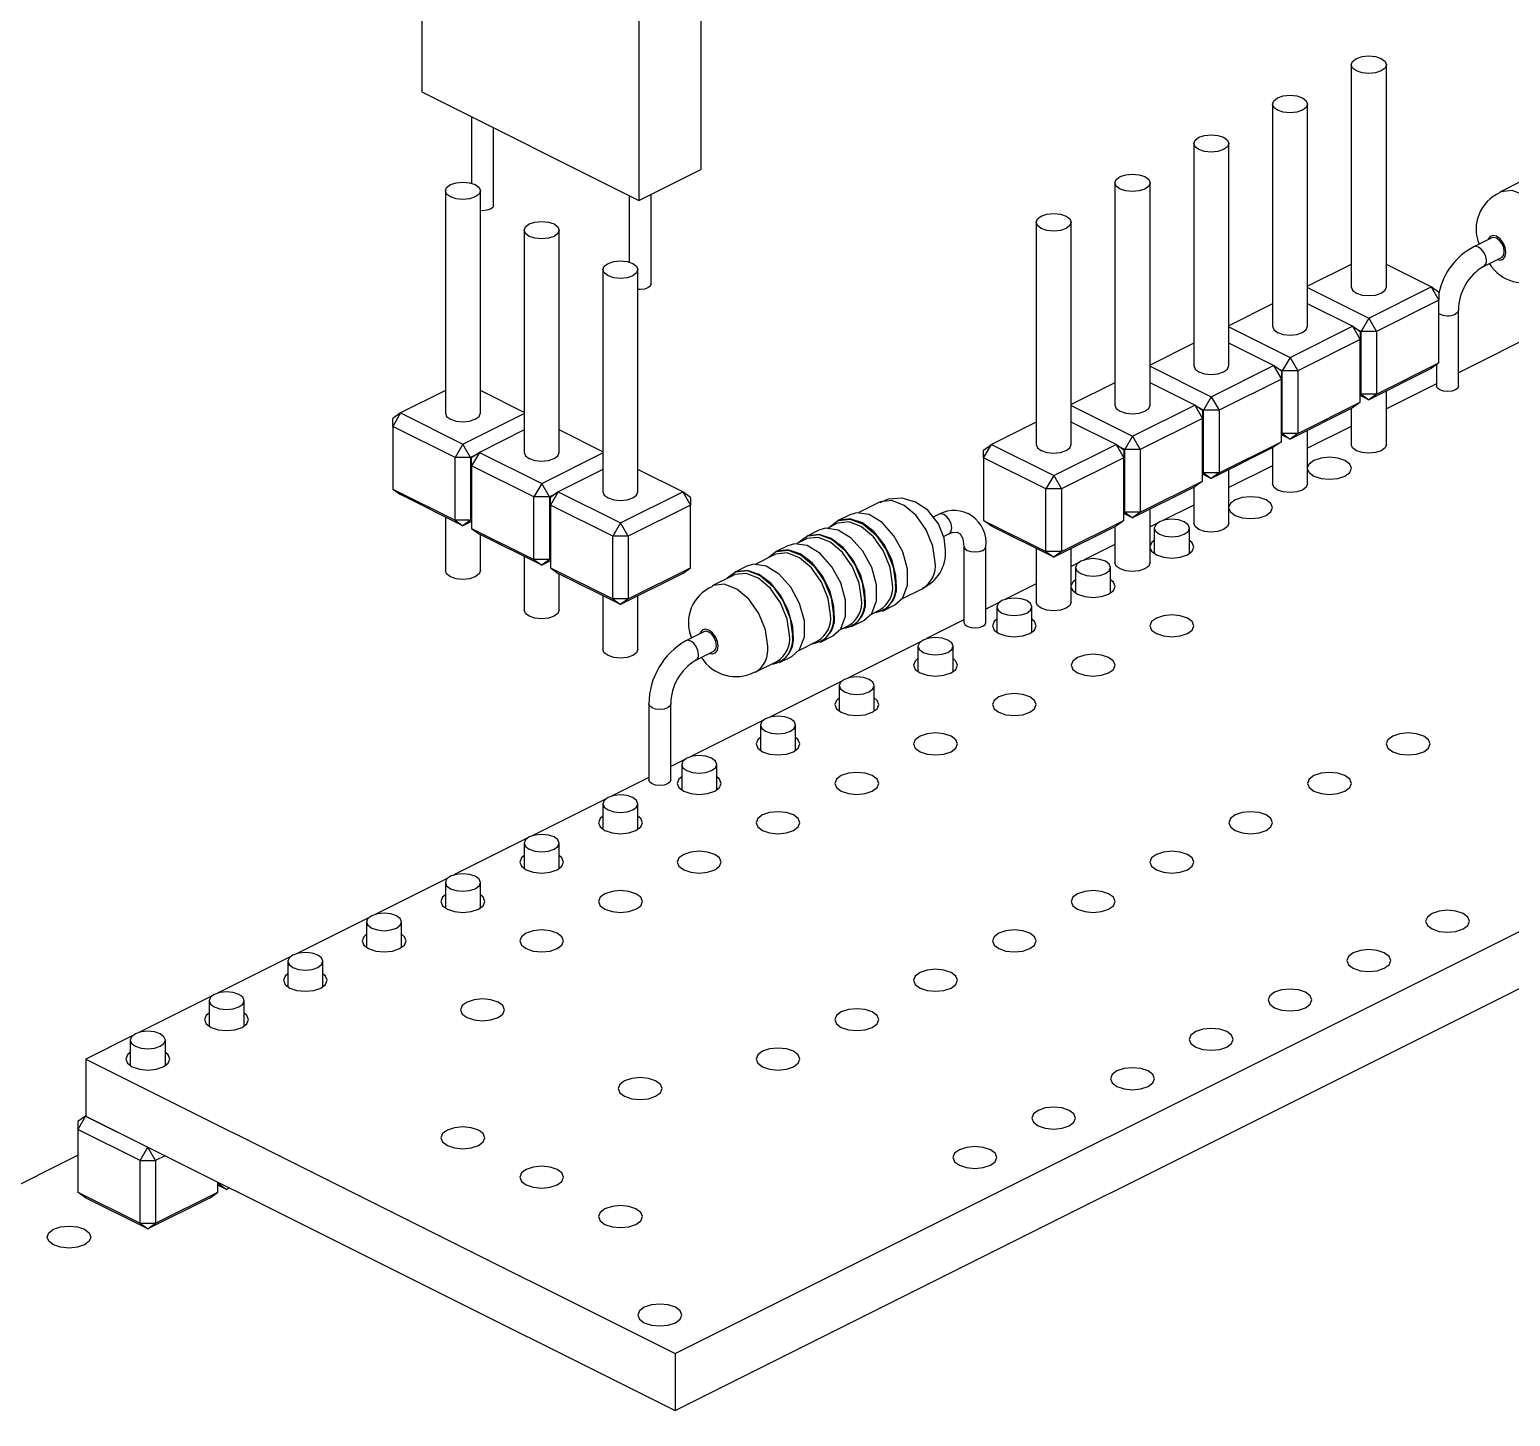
# Model space of a CAD drawing. Extents: x 0 to 151, y 0 to 186.
# Drawn here: x 77.56 to 111.32, y 125.99 to 157.61 of the extents above; entities that cross this region are included whole.
import ezdxf

# ---------------------------------------------------------------- set-up
doc = ezdxf.new("R2010")
doc.units = 0
doc.layers.get('0').update_dxf_attribs({"linetype": 'CONTINUOUS'})

msp = doc.modelspace()

# ---------------------------------------------------------------- linework, layer by layer
at = {"color": 7, "linetype": 'CONTINUOUS'}
for p, q in [((86.504, 162.253), (86.504, 156.191)), ((92.868, 160.486), (92.868, 154.423)), ((91.454, 159.778), (91.454, 153.716)), ((107.695, 156.811), (107.695, 151.745)), ((108.495, 151.745), (108.495, 156.811)), ((86.504, 156.191), (91.454, 153.716)), ((105.899, 155.913), (105.899, 150.847)), ((106.699, 150.847), (106.699, 155.913)), ((87.64, 155.623), (87.64, 154.109)), ((88.14, 153.607), (88.14, 155.373)), ((104.103, 155.015), (104.103, 149.949)), ((104.903, 149.949), (104.903, 155.015)), ((91.454, 153.716), (92.868, 154.423)), ((102.307, 154.117), (102.307, 149.051)), ((103.107, 149.051), (103.107, 154.117)), ((111.577, 154.153), (111.082, 153.905)), ((87.041, 153.936), (87.041, 148.87)), ((87.841, 148.87), (87.841, 153.936)), ((91.232, 153.827), (91.232, 152.313)), ((91.732, 151.811), (91.732, 153.855)), ((88.837, 153.038), (88.837, 147.972)), ((89.637, 147.972), (89.637, 153.038)), ((100.511, 153.219), (100.511, 148.153)), ((101.311, 148.153), (101.311, 153.219)), ((116.826, 153.13), (110.141, 149.788)), ((110.897, 152.862), (110.487, 152.657)), ((110.71, 152.21), (111.12, 152.415)), ((90.633, 152.14), (90.633, 147.074)), ((91.433, 147.074), (91.433, 152.14)), ((107.695, 152.256), (106.699, 151.758)), ((109.517, 151.745), (108.495, 152.256)), ((106.699, 151.732), (108.095, 151.034)), ((108.095, 151.034), (109.517, 151.745)), ((109.517, 151.745), (109.693, 151.44)), ((109.693, 151.617), (109.517, 151.745)), ((109.693, 151.617), (109.693, 151.44)), ((105.899, 151.358), (104.903, 150.86)), ((107.721, 150.847), (106.699, 151.358)), ((109.693, 151.44), (108.272, 150.729)), ((109.693, 150.011), (109.693, 151.44)), ((108.095, 151.034), (107.919, 150.729)), ((108.095, 151.034), (108.272, 150.729)), ((110.141, 149.482), (110.141, 151.214)), ((104.903, 150.834), (106.299, 150.136)), ((106.299, 150.136), (107.721, 150.847)), ((107.721, 150.847), (107.897, 150.542)), ((107.897, 150.719), (107.721, 150.847)), ((107.919, 150.729), (107.803, 150.787)), ((107.897, 150.719), (107.897, 150.542)), ((108.272, 150.729), (107.919, 150.729)), ((107.919, 149.3), (107.919, 150.729)), ((108.272, 150.729), (108.272, 149.3)), ((104.103, 150.46), (103.107, 149.961)), ((105.925, 149.949), (104.903, 150.46)), ((107.897, 150.542), (106.476, 149.831)), ((107.897, 149.113), (107.897, 150.542)), ((103.107, 149.936), (104.503, 149.238)), ((104.503, 149.238), (105.925, 149.949)), ((105.925, 149.949), (106.101, 149.644)), ((106.101, 149.821), (105.925, 149.949)), ((106.299, 150.136), (106.123, 149.831)), ((106.299, 150.136), (106.476, 149.831)), ((108.272, 149.3), (109.693, 150.011)), ((109.693, 150.011), (109.517, 149.883)), ((109.641, 149.973), (109.641, 149.482)), ((102.307, 149.561), (101.311, 149.063)), ((104.129, 149.051), (103.107, 149.561)), ((106.101, 149.644), (104.68, 148.933)), ((106.123, 149.831), (106.007, 149.889)), ((106.101, 149.821), (106.101, 149.644)), ((106.101, 148.215), (106.101, 149.644)), ((106.476, 149.831), (106.123, 149.831)), ((106.123, 148.402), (106.123, 149.831)), ((106.476, 149.831), (106.476, 148.402)), ((109.517, 149.883), (108.095, 149.172)), ((87.041, 149.38), (86.02, 148.87)), ((88.837, 148.882), (87.841, 149.38)), ((104.503, 149.238), (104.327, 148.933)), ((104.503, 149.238), (104.68, 148.933)), ((107.897, 149.311), (107.919, 149.3)), ((108.095, 149.172), (107.897, 149.271)), ((108.272, 149.3), (107.919, 149.3)), ((107.919, 149.3), (108.095, 149.172)), ((108.272, 149.3), (108.095, 149.172)), ((109.641, 149.538), (108.495, 148.965)), ((108.495, 148.151), (108.495, 149.372)), ((101.311, 149.038), (102.707, 148.34)), ((102.707, 148.34), (104.129, 149.051)), ((104.129, 149.051), (104.305, 148.746)), ((104.305, 148.923), (104.129, 149.051)), ((104.327, 148.933), (104.211, 148.991)), ((104.305, 148.923), (104.305, 148.746)), ((104.68, 148.933), (104.327, 148.933)), ((104.327, 147.504), (104.327, 148.933)), ((104.68, 148.933), (104.68, 147.504)), ((107.721, 148.985), (106.299, 148.274)), ((106.476, 148.402), (107.897, 149.113)), ((107.695, 148.972), (107.695, 148.151)), ((107.897, 149.113), (107.721, 148.985)), ((86.02, 148.87), (85.843, 148.565)), ((86.02, 148.87), (85.843, 148.742)), ((85.843, 148.565), (85.843, 148.742)), ((87.264, 147.854), (85.843, 148.565)), ((85.843, 148.565), (85.843, 147.136)), ((86.02, 148.87), (87.441, 148.159)), ((87.441, 148.159), (88.837, 148.857)), ((100.511, 148.663), (99.49, 148.153)), ((102.332, 148.153), (101.311, 148.663)), ((104.305, 148.746), (102.884, 148.035)), ((104.305, 147.317), (104.305, 148.746)), ((107.695, 148.565), (106.699, 148.067)), ((88.837, 148.482), (87.816, 147.972)), ((90.633, 147.984), (89.637, 148.482)), ((102.707, 148.34), (102.53, 148.035)), ((102.707, 148.34), (102.884, 148.035)), ((104.68, 147.504), (106.101, 148.215)), ((106.101, 148.215), (105.925, 148.087)), ((106.101, 148.413), (106.123, 148.402)), ((106.299, 148.274), (106.101, 148.373)), ((106.476, 148.402), (106.123, 148.402)), ((106.123, 148.402), (106.299, 148.274)), ((106.476, 148.402), (106.299, 148.274)), ((106.699, 147.253), (106.699, 148.474)), ((87.441, 148.159), (87.264, 147.854)), ((87.618, 147.854), (87.441, 148.159)), ((87.733, 147.912), (87.618, 147.854)), ((87.816, 147.972), (87.639, 147.667)), ((87.816, 147.972), (87.639, 147.844)), ((87.816, 147.972), (89.237, 147.261)), ((89.237, 147.261), (90.633, 147.959)), ((99.313, 147.848), (99.49, 148.153)), ((99.313, 148.025), (99.49, 148.153)), ((99.313, 147.848), (99.313, 148.025)), ((99.49, 148.153), (100.911, 147.442)), ((100.911, 147.442), (102.332, 148.153)), ((102.332, 148.153), (102.509, 147.848)), ((102.509, 148.025), (102.332, 148.153)), ((102.53, 148.035), (102.415, 148.093)), ((102.509, 148.025), (102.509, 147.848)), ((102.884, 148.035), (102.53, 148.035)), ((102.53, 146.606), (102.53, 148.035)), ((102.884, 148.035), (102.884, 146.606)), ((105.925, 148.087), (104.503, 147.376)), ((105.899, 148.074), (105.899, 147.253)), ((87.618, 147.854), (87.264, 147.854)), ((87.264, 146.425), (87.264, 147.854)), ((87.618, 147.854), (87.618, 146.425)), ((87.639, 147.667), (87.639, 147.844)), ((89.06, 146.956), (87.639, 147.667)), ((87.639, 147.667), (87.639, 146.238)), ((90.633, 147.584), (89.612, 147.074)), ((92.454, 147.074), (91.433, 147.584)), ((100.734, 147.137), (99.313, 147.848)), ((99.313, 147.848), (99.313, 146.419)), ((102.509, 147.848), (101.088, 147.137)), ((102.509, 146.419), (102.509, 147.848)), ((105.899, 147.667), (104.903, 147.169)), ((104.903, 146.355), (104.903, 147.576)), ((89.237, 147.261), (89.06, 146.956)), ((89.414, 146.956), (89.237, 147.261)), ((92.277, 127.421), (132.229, 147.397)), ((100.911, 147.442), (100.734, 147.137)), ((100.911, 147.442), (101.088, 147.137)), ((102.884, 146.606), (104.305, 147.317)), ((104.305, 147.317), (104.129, 147.189)), ((104.305, 147.515), (104.327, 147.504)), ((104.503, 147.376), (104.305, 147.475)), ((104.68, 147.504), (104.327, 147.504)), ((104.327, 147.504), (104.503, 147.376)), ((104.68, 147.504), (104.503, 147.376)), ((85.843, 147.136), (87.264, 146.425)), ((85.843, 147.136), (86.02, 147.008)), ((87.441, 146.297), (86.02, 147.008)), ((89.414, 146.956), (89.06, 146.956)), ((89.06, 145.527), (89.06, 146.956)), ((89.529, 147.014), (89.414, 146.956)), ((89.414, 146.956), (89.414, 145.527)), ((89.612, 147.074), (89.435, 146.769)), ((89.612, 147.074), (89.435, 146.946)), ((89.435, 146.769), (89.435, 146.946)), ((89.612, 147.074), (91.033, 146.363)), ((91.033, 146.363), (92.454, 147.074)), ((92.454, 147.074), (92.631, 146.769)), ((92.631, 146.946), (92.454, 147.074)), ((92.631, 146.946), (92.631, 146.769)), ((101.088, 147.137), (100.734, 147.137)), ((100.734, 145.708), (100.734, 147.137)), ((101.088, 147.137), (101.088, 145.708)), ((104.129, 147.189), (102.707, 146.478)), ((104.103, 147.176), (104.103, 146.355)), ((90.856, 146.058), (89.435, 146.769)), ((89.435, 146.769), (89.435, 145.34)), ((92.631, 146.769), (91.21, 146.058)), ((92.631, 145.34), (92.631, 146.769)), ((96.262, 146.551), (95.98, 146.41)), ((96.94, 146.834), (96.469, 146.598)), ((98.296, 146.562), (98.164, 146.496)), ((102.509, 146.617), (102.53, 146.606)), ((102.707, 146.478), (102.509, 146.577)), ((102.884, 146.606), (102.53, 146.606)), ((102.53, 146.606), (102.707, 146.478)), ((102.884, 146.606), (102.707, 146.478)), ((103.107, 145.457), (103.107, 146.678)), ((104.103, 146.769), (103.401, 146.418)), ((87.041, 146.497), (87.041, 145.276)), ((87.618, 146.425), (87.264, 146.425)), ((87.264, 146.425), (87.441, 146.297)), ((87.618, 146.425), (87.441, 146.297)), ((87.639, 146.396), (87.441, 146.297)), ((87.618, 146.425), (87.639, 146.436)), ((87.639, 146.238), (89.06, 145.527)), ((87.639, 146.238), (87.816, 146.11)), ((91.033, 146.363), (90.856, 146.058)), ((91.21, 146.058), (91.033, 146.363)), ((95.555, 146.198), (95.272, 146.056)), ((95.967, 146.347), (95.761, 146.245)), ((99.313, 146.419), (100.734, 145.708)), ((99.49, 146.291), (99.313, 146.419)), ((100.911, 145.58), (99.49, 146.291)), ((102.332, 146.291), (100.911, 145.58)), ((101.088, 145.708), (102.509, 146.419)), ((102.307, 146.278), (102.307, 145.457)), ((102.509, 146.419), (102.332, 146.291)), ((103.261, 146.348), (103.107, 146.271)), ((103.205, 146.246), (103.205, 145.663)), ((104.005, 145.663), (104.005, 146.246)), ((89.237, 145.399), (87.816, 146.11)), ((87.841, 145.276), (87.841, 146.097)), ((91.21, 146.058), (90.856, 146.058)), ((90.856, 144.629), (90.856, 146.058)), ((91.21, 146.058), (91.21, 144.629)), ((92.277, 126.122), (132.229, 146.098)), ((95.259, 145.994), (95.054, 145.891)), ((98.398, 146.054), (98.52, 146.115)), ((102.307, 145.871), (101.605, 145.52)), ((88.837, 145.599), (88.837, 144.378)), ((89.414, 145.527), (89.06, 145.527)), ((89.06, 145.527), (89.237, 145.399)), ((89.414, 145.527), (89.237, 145.399)), ((89.414, 145.527), (89.435, 145.538)), ((94.552, 145.64), (94.119, 145.424)), ((94.848, 145.844), (94.565, 145.703)), ((98.865, 145.826), (98.865, 144.094)), ((98.865, 145.826), (98.865, 145.821)), ((99.365, 144.094), (99.365, 145.826)), ((100.511, 145.78), (100.511, 144.559)), ((101.088, 145.708), (100.734, 145.708)), ((100.734, 145.708), (100.911, 145.58)), ((101.088, 145.708), (100.911, 145.58)), ((101.311, 144.559), (101.311, 145.78)), ((89.435, 145.498), (89.237, 145.399)), ((89.435, 145.34), (90.856, 144.629)), ((89.435, 145.34), (89.612, 145.212)), ((91.033, 144.501), (89.612, 145.212)), ((89.637, 144.378), (89.637, 145.199)), ((92.454, 145.212), (91.033, 144.501)), ((91.21, 144.629), (92.631, 145.34)), ((92.454, 145.212), (92.631, 145.34)), ((93.617, 145.173), (93.122, 144.925)), ((93.913, 145.376), (93.63, 145.235)), ((101.465, 145.45), (101.311, 145.373)), ((101.409, 145.348), (101.409, 144.765)), ((102.209, 144.765), (102.209, 145.348)), ((97.452, 144.631), (97.924, 144.867)), ((100.511, 144.973), (99.809, 144.622)), ((90.633, 144.701), (90.633, 143.48)), ((91.21, 144.629), (90.856, 144.629)), ((90.856, 144.629), (91.033, 144.501)), ((91.21, 144.629), (91.033, 144.501)), ((91.433, 143.48), (91.433, 144.701)), ((99.669, 144.552), (99.365, 144.4)), ((96.745, 144.277), (96.95, 144.38)), ((97.008, 144.353), (97.291, 144.494)), ((99.613, 144.45), (99.613, 143.867)), ((100.413, 143.867), (100.413, 144.45)), ((92.936, 143.882), (92.526, 143.677)), ((96.038, 143.924), (96.243, 144.026)), ((96.301, 143.999), (96.584, 144.141)), ((98.865, 144.15), (98.013, 143.724)), ((95.103, 143.456), (95.536, 143.673)), ((95.594, 143.646), (95.877, 143.787)), ((97.873, 143.654), (96.217, 142.826)), ((97.817, 143.552), (97.817, 142.969)), ((98.617, 142.969), (98.617, 143.552)), ((92.75, 143.23), (93.16, 143.435)), ((94.106, 142.957), (94.601, 143.205)), ((94.658, 143.178), (94.941, 143.319)), ((96.077, 142.756), (94.421, 141.927)), ((96.021, 142.654), (96.021, 142.071)), ((96.821, 142.071), (96.821, 142.654)), ((91.681, 142.234), (91.681, 140.502)), ((92.181, 140.502), (92.181, 142.234)), ((94.281, 141.858), (92.625, 141.029)), ((94.225, 141.756), (94.225, 141.173)), ((95.025, 141.173), (95.025, 141.756)), ((92.485, 140.96), (92.181, 140.808)), ((92.429, 140.858), (92.429, 140.274)), ((93.229, 140.274), (93.229, 140.858)), ((91.681, 140.558), (90.829, 140.131)), ((90.689, 140.062), (89.033, 139.233)), ((90.633, 139.959), (90.633, 139.376)), ((91.433, 139.376), (91.433, 139.959)), ((88.893, 139.164), (87.237, 138.335)), ((88.837, 139.061), (88.837, 138.478)), ((89.637, 138.478), (89.637, 139.061)), ((87.097, 138.266), (85.44, 137.437)), ((87.041, 138.163), (87.041, 137.58)), ((87.841, 137.58), (87.841, 138.163)), ((85.301, 137.368), (83.644, 136.539)), ((85.245, 137.265), (85.245, 136.682)), ((86.045, 136.682), (86.045, 137.265)), ((83.505, 136.47), (81.848, 135.641)), ((83.449, 136.367), (83.449, 135.784)), ((84.249, 135.784), (84.249, 136.367)), ((81.709, 135.572), (80.052, 134.743)), ((81.653, 135.469), (81.653, 134.886)), ((82.453, 134.886), (82.453, 135.469)), ((79.913, 134.673), (78.842, 134.138)), ((79.857, 134.571), (79.857, 133.988)), ((80.657, 133.988), (80.657, 134.571)), ((78.842, 134.138), (92.277, 127.421)), ((78.842, 134.138), (78.842, 132.839)), ((78.835, 132.839), (78.659, 132.534)), ((78.835, 132.839), (78.659, 132.711)), ((78.659, 132.711), (78.659, 132.534)), ((78.842, 132.843), (78.835, 132.839)), ((78.835, 132.839), (80.257, 132.129)), ((78.842, 132.839), (92.277, 126.122)), ((80.08, 131.824), (78.659, 132.534)), ((78.659, 132.534), (78.659, 131.105)), ((80.08, 131.824), (80.257, 132.129)), ((80.257, 132.129), (80.26, 132.13)), ((80.433, 131.824), (80.257, 132.129)), ((39.612, 112.423), (78.659, 131.946)), ((80.08, 131.824), (80.433, 131.824)), ((80.08, 130.395), (80.08, 131.824)), ((80.653, 131.934), (80.433, 131.824)), ((80.433, 131.824), (80.433, 130.395)), ((81.855, 131.105), (81.855, 131.333)), ((78.659, 131.105), (80.08, 130.395)), ((78.835, 130.977), (78.659, 131.105)), ((80.433, 130.395), (81.855, 131.105)), ((81.678, 130.977), (81.855, 131.105)), ((81.855, 131.303), (81.876, 131.293)), ((82.053, 131.165), (81.855, 131.264)), ((81.876, 131.293), (81.876, 131.323)), ((81.876, 131.293), (81.935, 131.293)), ((81.876, 131.293), (82.053, 131.165)), ((82.053, 131.165), (82.109, 131.206)), ((82.122, 131.199), (82.053, 131.165)), ((80.257, 130.267), (78.835, 130.977)), ((81.678, 130.977), (80.257, 130.267)), ((80.08, 130.395), (80.433, 130.395)), ((80.08, 130.395), (80.257, 130.267)), ((80.257, 130.267), (80.433, 130.395)), ((92.277, 127.421), (92.277, 126.122))]:
    msp.add_line(p, q, dxfattribs=at)
for points in [[(107.813, 156.67), (107.726, 156.735), (107.695, 156.811), (107.726, 156.888), (107.813, 156.953), (107.942, 156.996), (108.095, 157.011), (108.248, 156.996), (108.378, 156.953), (108.465, 156.888), (108.495, 156.811), (108.465, 156.735), (108.378, 156.67), (108.248, 156.626), (108.095, 156.611), (107.942, 156.626), (107.813, 156.67)], [(106.017, 155.772), (105.93, 155.837), (105.899, 155.913), (105.93, 155.99), (106.017, 156.055), (106.146, 156.098), (106.299, 156.113), (106.452, 156.098), (106.582, 156.055), (106.669, 155.99), (106.699, 155.913), (106.669, 155.837), (106.582, 155.772), (106.452, 155.728), (106.299, 155.713), (106.146, 155.728), (106.017, 155.772)], [(104.22, 154.874), (104.134, 154.939), (104.103, 155.015), (104.134, 155.092), (104.22, 155.157), (104.35, 155.2), (104.503, 155.215), (104.656, 155.2), (104.786, 155.157), (104.873, 155.092), (104.903, 155.015), (104.873, 154.939), (104.786, 154.874), (104.656, 154.83), (104.503, 154.815), (104.35, 154.83), (104.22, 154.874)], [(102.424, 153.976), (102.338, 154.041), (102.307, 154.117), (102.338, 154.194), (102.424, 154.259), (102.554, 154.302), (102.707, 154.317), (102.86, 154.302), (102.99, 154.259), (103.077, 154.194), (103.107, 154.117), (103.077, 154.041), (102.99, 153.976), (102.86, 153.932), (102.707, 153.917), (102.554, 153.932), (102.424, 153.976)], [(87.158, 154.077), (87.288, 154.121), (87.441, 154.136), (87.594, 154.121), (87.724, 154.077), (87.81, 154.012), (87.841, 153.936), (87.81, 153.859), (87.724, 153.795), (87.594, 153.751), (87.441, 153.736), (87.288, 153.751), (87.158, 153.795), (87.071, 153.859), (87.041, 153.936), (87.071, 154.012), (87.158, 154.077)], [(88.14, 153.607), (88.121, 153.559), (88.067, 153.519), (87.986, 153.492), (87.89, 153.482), (87.841, 153.485)], [(100.628, 153.078), (100.542, 153.143), (100.511, 153.219), (100.542, 153.296), (100.628, 153.361), (100.758, 153.404), (100.911, 153.419), (101.064, 153.404), (101.194, 153.361), (101.281, 153.296), (101.311, 153.219), (101.281, 153.143), (101.194, 153.078), (101.064, 153.034), (100.911, 153.019), (100.758, 153.034), (100.628, 153.078)], [(88.954, 153.179), (89.084, 153.223), (89.237, 153.238), (89.39, 153.223), (89.52, 153.179), (89.606, 153.114), (89.637, 153.038), (89.606, 152.961), (89.52, 152.896), (89.39, 152.853), (89.237, 152.838), (89.084, 152.853), (88.954, 152.896), (88.867, 152.961), (88.837, 153.038), (88.867, 153.114), (88.954, 153.179)], [(111.12, 152.415), (111.134, 152.423), (111.172, 152.474), (111.185, 152.55), (111.172, 152.64), (111.134, 152.729), (111.076, 152.805), (111.009, 152.855), (110.941, 152.873), (110.897, 152.862)], [(90.75, 152.281), (90.88, 152.325), (91.033, 152.34), (91.186, 152.325), (91.316, 152.281), (91.402, 152.216), (91.433, 152.14), (91.402, 152.063), (91.316, 151.998), (91.186, 151.955), (91.033, 151.94), (90.88, 151.955), (90.75, 151.998), (90.663, 152.063), (90.633, 152.14), (90.663, 152.216), (90.75, 152.281)], [(91.732, 151.811), (91.713, 151.763), (91.659, 151.723), (91.578, 151.696), (91.482, 151.686), (91.433, 151.689)], [(107.695, 151.745), (107.726, 151.668), (107.813, 151.604)], [(107.813, 151.604), (107.942, 151.56), (108.095, 151.545), (108.248, 151.56), (108.378, 151.604), (108.465, 151.668), (108.495, 151.745)], [(105.899, 150.847), (105.93, 150.77), (106.017, 150.705)], [(106.017, 150.705), (106.146, 150.662), (106.299, 150.647), (106.452, 150.662), (106.582, 150.705), (106.669, 150.77), (106.699, 150.847)], [(104.103, 149.949), (104.134, 149.872), (104.22, 149.807)], [(104.22, 149.807), (104.35, 149.764), (104.503, 149.749), (104.656, 149.764), (104.786, 149.807), (104.873, 149.872), (104.903, 149.949)], [(110.068, 149.394), (109.987, 149.366), (109.891, 149.357), (109.796, 149.366), (109.715, 149.394), (109.66, 149.434), (109.641, 149.482)], [(110.141, 149.482), (110.122, 149.434), (110.068, 149.394)], [(102.307, 149.051), (102.338, 148.974), (102.424, 148.909)], [(102.424, 148.909), (102.554, 148.866), (102.707, 148.851), (102.86, 148.866), (102.99, 148.909), (103.077, 148.974), (103.107, 149.051)], [(87.041, 148.87), (87.071, 148.793), (87.158, 148.728), (87.288, 148.685), (87.441, 148.67), (87.594, 148.685), (87.724, 148.728), (87.81, 148.793), (87.841, 148.87), (87.841, 148.87)], [(88.837, 147.972), (88.867, 147.895), (88.954, 147.83), (89.084, 147.787), (89.237, 147.772), (89.39, 147.787), (89.52, 147.83), (89.606, 147.895), (89.637, 147.972), (89.637, 147.972)], [(100.511, 148.153), (100.542, 148.076), (100.628, 148.011)], [(100.628, 148.011), (100.758, 147.968), (100.911, 147.953), (101.064, 147.968), (101.194, 148.011), (101.281, 148.076), (101.311, 148.153)], [(107.813, 148.01), (107.726, 148.074), (107.695, 148.151)], [(108.495, 148.151), (108.465, 148.074), (108.378, 148.01), (108.248, 147.966), (108.095, 147.951), (107.942, 147.966), (107.813, 148.01)], [(107.551, 147.785), (107.389, 147.84), (107.197, 147.859), (107.006, 147.84), (106.844, 147.785), (106.735, 147.704), (106.699, 147.631)], [(106.699, 147.587), (106.735, 147.513), (106.844, 147.432), (107.006, 147.378), (107.197, 147.359), (107.389, 147.378), (107.551, 147.432), (107.659, 147.513), (107.697, 147.609), (107.659, 147.704), (107.551, 147.785), (107.551, 147.785)], [(106.017, 147.111), (105.93, 147.176), (105.899, 147.253)], [(106.699, 147.253), (106.669, 147.176), (106.582, 147.111), (106.452, 147.068), (106.299, 147.053), (106.146, 147.068), (106.017, 147.111)], [(90.633, 147.074), (90.663, 146.997), (90.75, 146.932), (90.88, 146.889), (91.033, 146.874), (91.186, 146.889), (91.316, 146.932), (91.402, 146.997), (91.433, 147.074), (91.433, 147.074)], [(98.444, 145.744), (98.411, 146.018), (98.283, 146.345), (98.039, 146.654), (97.762, 146.839), (97.456, 146.925), (97.137, 146.906), (96.946, 146.823)], [(105.755, 146.887), (105.593, 146.942), (105.401, 146.961), (105.21, 146.942), (105.048, 146.887), (104.939, 146.806), (104.903, 146.733)], [(104.903, 146.688), (104.939, 146.615), (105.048, 146.534), (105.21, 146.48), (105.401, 146.461), (105.593, 146.48), (105.755, 146.534), (105.863, 146.615), (105.901, 146.711), (105.863, 146.806), (105.755, 146.887), (105.755, 146.887)], [(97.291, 144.494), (97.468, 144.653), (97.576, 144.94), (97.576, 145.306), (97.468, 145.701), (97.267, 146.072), (96.999, 146.369), (96.702, 146.552), (96.414, 146.595), (96.262, 146.551)], [(96.584, 144.141), (96.761, 144.299), (96.869, 144.586), (96.869, 144.952), (96.761, 145.348), (96.56, 145.719), (96.292, 146.016), (95.995, 146.198), (95.707, 146.242), (95.555, 146.198)], [(97.322, 144.992), (97.309, 145.172), (97.218, 145.529), (97.047, 145.87), (96.816, 146.159), (96.548, 146.362), (96.27, 146.456), (96.013, 146.425), (95.817, 146.277), (95.815, 146.271)], [(97.236, 144.975), (97.184, 145.345), (97.033, 145.718), (96.805, 146.043), (96.53, 146.276), (96.246, 146.386), (95.99, 146.358), (95.967, 146.347)], [(95.98, 146.41), (96.004, 146.421), (96.271, 146.45), (96.569, 146.335), (96.856, 146.092), (97.095, 145.752), (97.252, 145.362), (97.307, 144.975)], [(103.888, 146.387), (103.758, 146.43), (103.605, 146.446), (103.452, 146.43), (103.322, 146.387), (103.236, 146.322), (103.205, 146.246), (103.236, 146.169), (103.322, 146.104), (103.452, 146.061), (103.605, 146.046), (103.758, 146.061), (103.888, 146.104), (103.975, 146.169), (104.005, 146.246), (103.975, 146.322), (103.888, 146.387)], [(104.22, 146.213), (104.134, 146.278), (104.103, 146.355)], [(104.903, 146.355), (104.873, 146.278), (104.786, 146.213), (104.656, 146.17), (104.503, 146.155), (104.35, 146.17), (104.22, 146.213)], [(95.877, 143.787), (96.054, 143.946), (96.162, 144.233), (96.162, 144.599), (96.054, 144.994), (95.853, 145.365), (95.585, 145.662), (95.287, 145.845), (95, 145.888), (94.848, 145.844)], [(96.615, 144.639), (96.602, 144.818), (96.511, 145.175), (96.34, 145.517), (96.109, 145.805), (95.841, 146.008), (95.563, 146.102), (95.306, 146.072), (95.11, 145.923), (95.107, 145.918)], [(96.529, 144.621), (96.477, 144.992), (96.326, 145.364), (96.098, 145.689), (95.823, 145.923), (95.539, 146.033), (95.283, 146.005), (95.259, 145.994)], [(95.272, 146.056), (95.297, 146.067), (95.564, 146.097), (95.862, 145.982), (96.149, 145.738), (96.388, 145.398), (96.545, 145.008), (96.6, 144.621)], [(98.52, 146.115), (98.603, 146.147), (98.707, 146.155), (98.781, 146.115), (98.841, 146.004), (98.865, 145.826)], [(103.205, 145.963), (103.143, 145.908), (103.107, 145.835)], [(103.107, 145.79), (103.143, 145.717), (103.252, 145.636), (103.414, 145.582), (103.605, 145.563), (103.797, 145.582), (103.959, 145.636), (104.067, 145.717), (104.105, 145.813), (104.067, 145.908), (104.005, 145.963)], [(95.907, 144.285), (95.895, 144.465), (95.804, 144.821), (95.633, 145.163), (95.402, 145.452), (95.134, 145.655), (94.855, 145.749), (94.599, 145.718), (94.403, 145.57), (94.4, 145.564)], [(95.822, 144.268), (95.77, 144.638), (95.619, 145.011), (95.391, 145.336), (95.116, 145.569), (94.831, 145.679), (94.576, 145.651), (94.552, 145.64)], [(94.565, 145.703), (94.59, 145.714), (94.857, 145.743), (95.155, 145.628), (95.442, 145.384), (95.681, 145.045), (95.838, 144.655), (95.893, 144.268)], [(102.092, 145.489), (101.962, 145.532), (101.809, 145.548), (101.656, 145.532), (101.526, 145.489), (101.44, 145.424), (101.409, 145.348), (101.44, 145.271), (101.526, 145.206), (101.656, 145.163), (101.809, 145.148), (101.962, 145.163), (102.092, 145.206), (102.179, 145.271), (102.209, 145.348), (102.179, 145.424), (102.092, 145.489)], [(87.841, 145.276), (87.81, 145.199), (87.724, 145.134), (87.594, 145.091), (87.441, 145.076), (87.288, 145.091), (87.158, 145.134), (87.071, 145.199), (87.041, 145.276)], [(94.972, 143.818), (94.96, 143.997), (94.868, 144.354), (94.698, 144.695), (94.466, 144.984), (94.198, 145.187), (93.92, 145.281), (93.664, 145.25), (93.467, 145.102), (93.465, 145.097)], [(94.887, 143.8), (94.834, 144.17), (94.684, 144.543), (94.456, 144.868), (94.181, 145.101), (93.896, 145.211), (93.64, 145.183), (93.617, 145.173)], [(93.63, 145.235), (93.654, 145.246), (93.922, 145.276), (94.219, 145.161), (94.507, 144.917), (94.745, 144.577), (94.902, 144.187), (94.957, 143.8)], [(94.941, 143.319), (95.118, 143.478), (95.226, 143.765), (95.226, 144.131), (95.118, 144.526), (94.917, 144.898), (94.65, 145.194), (94.352, 145.377), (94.065, 145.421), (93.913, 145.376)], [(102.424, 145.315), (102.338, 145.38), (102.307, 145.457)], [(103.107, 145.457), (103.077, 145.38), (102.99, 145.315), (102.86, 145.272), (102.707, 145.257), (102.554, 145.272), (102.424, 145.315)], [(101.409, 145.065), (101.347, 145.01), (101.311, 144.937)], [(101.311, 144.892), (101.347, 144.819), (101.456, 144.738), (101.618, 144.684), (101.809, 144.665), (102.001, 144.684), (102.163, 144.738), (102.271, 144.819), (102.309, 144.915), (102.271, 145.01), (102.209, 145.065)], [(100.296, 144.591), (100.166, 144.634), (100.013, 144.65), (99.86, 144.634), (99.73, 144.591), (99.644, 144.526), (99.613, 144.45), (99.644, 144.373), (99.73, 144.308), (99.86, 144.265), (100.013, 144.25), (100.166, 144.265), (100.296, 144.308), (100.383, 144.373), (100.413, 144.45), (100.383, 144.526), (100.296, 144.591)], [(100.628, 144.417), (100.542, 144.482), (100.511, 144.559)], [(101.311, 144.559), (101.281, 144.482), (101.194, 144.417), (101.064, 144.374), (100.911, 144.359), (100.758, 144.374), (100.628, 144.417)], [(89.637, 144.378), (89.606, 144.301), (89.52, 144.236), (89.39, 144.193), (89.237, 144.178), (89.084, 144.193), (88.954, 144.236), (88.867, 144.301), (88.837, 144.378)], [(99.613, 144.167), (99.551, 144.112), (99.513, 144.017), (99.551, 143.921), (99.66, 143.84), (99.822, 143.786), (100.013, 143.767), (100.205, 143.786), (100.367, 143.84), (100.475, 143.921), (100.513, 144.017), (100.475, 144.112), (100.413, 144.167)], [(103.959, 144.193), (103.797, 144.248), (103.605, 144.267), (103.414, 144.248), (103.252, 144.193), (103.143, 144.112), (103.105, 144.017), (103.143, 143.921), (103.252, 143.84), (103.414, 143.786), (103.605, 143.767), (103.797, 143.786), (103.959, 143.84), (104.067, 143.921), (104.105, 144.017), (104.067, 144.112), (103.959, 144.193)], [(93.16, 143.435), (93.173, 143.443), (93.211, 143.494), (93.225, 143.57), (93.211, 143.66), (93.173, 143.749), (93.116, 143.825), (93.048, 143.875), (92.981, 143.892), (92.936, 143.882)], [(98.865, 144.094), (98.884, 144.046), (98.938, 144.005), (99.019, 143.978), (99.115, 143.969), (99.211, 143.978), (99.292, 144.005)], [(99.292, 144.005), (99.346, 144.046), (99.365, 144.094)], [(98.5, 143.693), (98.37, 143.736), (98.217, 143.752), (98.064, 143.736), (97.934, 143.693), (97.848, 143.628), (97.817, 143.552), (97.848, 143.475), (97.934, 143.41), (98.064, 143.367), (98.217, 143.352), (98.37, 143.367), (98.5, 143.41), (98.587, 143.475), (98.617, 143.552), (98.587, 143.628), (98.5, 143.693)], [(91.433, 143.48), (91.402, 143.403), (91.316, 143.338), (91.186, 143.295), (91.033, 143.28), (90.88, 143.295), (90.75, 143.338), (90.663, 143.403), (90.633, 143.48)], [(97.817, 143.269), (97.755, 143.214), (97.717, 143.119), (97.755, 143.023), (97.864, 142.942), (98.026, 142.888), (98.217, 142.869), (98.408, 142.888), (98.571, 142.942), (98.679, 143.023), (98.717, 143.119), (98.679, 143.214), (98.617, 143.269)], [(102.163, 143.295), (102.001, 143.35), (101.809, 143.369), (101.618, 143.35), (101.456, 143.295), (101.347, 143.214), (101.309, 143.119), (101.347, 143.023), (101.456, 142.942), (101.618, 142.888), (101.809, 142.869), (102.001, 142.888), (102.163, 142.942), (102.271, 143.023), (102.309, 143.119), (102.271, 143.214), (102.163, 143.295)], [(96.704, 142.795), (96.574, 142.838), (96.421, 142.854), (96.268, 142.838), (96.138, 142.795), (96.052, 142.73), (96.021, 142.654), (96.052, 142.577), (96.138, 142.512), (96.268, 142.469), (96.421, 142.454), (96.574, 142.469), (96.704, 142.512), (96.791, 142.577), (96.821, 142.654), (96.791, 142.73), (96.704, 142.795)], [(100.367, 142.397), (100.205, 142.452), (100.013, 142.471), (99.822, 142.452), (99.66, 142.397), (99.551, 142.316), (99.513, 142.221), (99.551, 142.125), (99.66, 142.044), (99.822, 141.99), (100.013, 141.971), (100.205, 141.99), (100.367, 142.044), (100.475, 142.125), (100.513, 142.221), (100.475, 142.316), (100.367, 142.397)], [(96.021, 142.371), (95.959, 142.316), (95.921, 142.221), (95.959, 142.125), (96.068, 142.044), (96.23, 141.99), (96.421, 141.971), (96.612, 141.99), (96.775, 142.044), (96.883, 142.125), (96.921, 142.221), (96.883, 142.316), (96.821, 142.371)], [(94.908, 141.897), (94.778, 141.94), (94.625, 141.956), (94.472, 141.94), (94.342, 141.897), (94.255, 141.832), (94.225, 141.756), (94.255, 141.679), (94.342, 141.614), (94.472, 141.571), (94.625, 141.556), (94.778, 141.571), (94.908, 141.614), (94.995, 141.679), (95.025, 141.756), (94.995, 141.832), (94.908, 141.897)], [(94.225, 141.473), (94.163, 141.418), (94.125, 141.323), (94.163, 141.227), (94.271, 141.146), (94.434, 141.092), (94.625, 141.073), (94.816, 141.092), (94.979, 141.146), (95.087, 141.227), (95.125, 141.323), (95.087, 141.418), (95.025, 141.473)], [(98.571, 141.499), (98.408, 141.553), (98.217, 141.573), (98.026, 141.553), (97.864, 141.499), (97.755, 141.418), (97.717, 141.323), (97.755, 141.227), (97.864, 141.146), (98.026, 141.092), (98.217, 141.073), (98.408, 141.092), (98.571, 141.146), (98.679, 141.227), (98.717, 141.323), (98.679, 141.418), (98.571, 141.499)], [(109.347, 141.499), (109.185, 141.553), (108.993, 141.573), (108.802, 141.553), (108.64, 141.499), (108.531, 141.418), (108.493, 141.323), (108.531, 141.227), (108.64, 141.146), (108.802, 141.092), (108.993, 141.073), (109.185, 141.092), (109.347, 141.146), (109.455, 141.227), (109.493, 141.323), (109.455, 141.418), (109.347, 141.499)], [(93.112, 140.999), (92.982, 141.042), (92.829, 141.058), (92.676, 141.042), (92.546, 140.999), (92.459, 140.934), (92.429, 140.858), (92.459, 140.781), (92.546, 140.716), (92.676, 140.673), (92.829, 140.658), (92.982, 140.673), (93.112, 140.716), (93.199, 140.781), (93.229, 140.858), (93.199, 140.934), (93.112, 140.999)], [(92.108, 140.413), (92.027, 140.386), (91.931, 140.377), (91.835, 140.386), (91.754, 140.413), (91.7, 140.454), (91.681, 140.502)], [(92.181, 140.502), (92.162, 140.454), (92.108, 140.413)], [(92.429, 140.574), (92.367, 140.52), (92.329, 140.424), (92.367, 140.329), (92.475, 140.248), (92.638, 140.194), (92.829, 140.174), (93.02, 140.194), (93.183, 140.248), (93.291, 140.329), (93.329, 140.424), (93.291, 140.52), (93.229, 140.574)], [(96.775, 140.601), (96.612, 140.655), (96.421, 140.674), (96.23, 140.655), (96.068, 140.601), (95.959, 140.52), (95.921, 140.424), (95.959, 140.329), (96.068, 140.248), (96.23, 140.194), (96.421, 140.174), (96.612, 140.194), (96.775, 140.248), (96.883, 140.329), (96.921, 140.424), (96.883, 140.52), (96.775, 140.601)], [(107.551, 140.601), (107.389, 140.655), (107.197, 140.674), (107.006, 140.655), (106.844, 140.601), (106.735, 140.52), (106.697, 140.424), (106.735, 140.329), (106.844, 140.248), (107.006, 140.194), (107.197, 140.174), (107.389, 140.194), (107.551, 140.248), (107.659, 140.329), (107.697, 140.424), (107.659, 140.52), (107.551, 140.601)], [(91.316, 140.101), (91.186, 140.144), (91.033, 140.159), (90.88, 140.144), (90.75, 140.101), (90.663, 140.036), (90.633, 139.959), (90.663, 139.883), (90.75, 139.818), (90.88, 139.775), (91.033, 139.759), (91.186, 139.775), (91.316, 139.818), (91.402, 139.883), (91.433, 139.959), (91.402, 140.036), (91.316, 140.101)], [(94.979, 139.703), (94.816, 139.757), (94.625, 139.776), (94.434, 139.757), (94.271, 139.703), (94.163, 139.622), (94.125, 139.526), (94.163, 139.431), (94.271, 139.35), (94.434, 139.296), (94.625, 139.276), (94.816, 139.296), (94.979, 139.35), (95.087, 139.431), (95.125, 139.526), (95.087, 139.622), (94.979, 139.703)], [(105.755, 139.703), (105.593, 139.757), (105.401, 139.776), (105.21, 139.757), (105.048, 139.703), (104.939, 139.622), (104.901, 139.526), (104.939, 139.431), (105.048, 139.35), (105.21, 139.296), (105.401, 139.276), (105.593, 139.296), (105.755, 139.35), (105.863, 139.431), (105.901, 139.526), (105.863, 139.622), (105.755, 139.703)], [(90.633, 139.676), (90.571, 139.622), (90.533, 139.526), (90.571, 139.431), (90.679, 139.35), (90.842, 139.296), (91.033, 139.276), (91.224, 139.296), (91.386, 139.35), (91.495, 139.431), (91.533, 139.526), (91.495, 139.622), (91.433, 139.676)], [(89.52, 139.203), (89.39, 139.246), (89.237, 139.261), (89.084, 139.246), (88.954, 139.203), (88.867, 139.138), (88.837, 139.061), (88.867, 138.985), (88.954, 138.92), (89.084, 138.877), (89.237, 138.861), (89.39, 138.877), (89.52, 138.92), (89.606, 138.985), (89.637, 139.061), (89.606, 139.138), (89.52, 139.203)], [(88.837, 138.778), (88.775, 138.724), (88.737, 138.628), (88.775, 138.533), (88.883, 138.452), (89.046, 138.397), (89.237, 138.378), (89.428, 138.397), (89.59, 138.452), (89.699, 138.533), (89.737, 138.628), (89.699, 138.724), (89.637, 138.778)], [(93.183, 138.805), (93.02, 138.859), (92.829, 138.878), (92.638, 138.859), (92.475, 138.805), (92.367, 138.724), (92.329, 138.628), (92.367, 138.533), (92.475, 138.452), (92.638, 138.397), (92.829, 138.378), (93.02, 138.397), (93.183, 138.452), (93.291, 138.533), (93.329, 138.628), (93.291, 138.724), (93.183, 138.805)], [(103.959, 138.805), (103.797, 138.859), (103.605, 138.878), (103.414, 138.859), (103.252, 138.805), (103.143, 138.724), (103.105, 138.628), (103.143, 138.533), (103.252, 138.452), (103.414, 138.397), (103.605, 138.378), (103.797, 138.397), (103.959, 138.452), (104.067, 138.533), (104.105, 138.628), (104.067, 138.724), (103.959, 138.805)], [(87.724, 138.305), (87.594, 138.348), (87.441, 138.363), (87.288, 138.348), (87.158, 138.305), (87.071, 138.24), (87.041, 138.163), (87.071, 138.087), (87.158, 138.022), (87.288, 137.979), (87.441, 137.963), (87.594, 137.979), (87.724, 138.022), (87.81, 138.087), (87.841, 138.163), (87.81, 138.24), (87.724, 138.305)], [(87.041, 137.88), (86.979, 137.826), (86.941, 137.73), (86.979, 137.635), (87.087, 137.554), (87.249, 137.499), (87.441, 137.48), (87.632, 137.499), (87.794, 137.554), (87.903, 137.635), (87.941, 137.73), (87.903, 137.826), (87.841, 137.88)], [(91.386, 137.907), (91.224, 137.961), (91.033, 137.98), (90.842, 137.961), (90.679, 137.907), (90.571, 137.826), (90.533, 137.73), (90.571, 137.635), (90.679, 137.554), (90.842, 137.499), (91.033, 137.48), (91.224, 137.499), (91.386, 137.554), (91.495, 137.635), (91.533, 137.73), (91.495, 137.826), (91.386, 137.907)], [(102.163, 137.907), (102.001, 137.961), (101.809, 137.98), (101.618, 137.961), (101.456, 137.907), (101.347, 137.826), (101.309, 137.73), (101.347, 137.635), (101.456, 137.554), (101.618, 137.499), (101.809, 137.48), (102.001, 137.499), (102.163, 137.554), (102.271, 137.635), (102.309, 137.73), (102.271, 137.826), (102.163, 137.907)], [(85.928, 137.407), (85.798, 137.45), (85.645, 137.465), (85.492, 137.45), (85.362, 137.407), (85.275, 137.342), (85.245, 137.265), (85.275, 137.189), (85.362, 137.124), (85.492, 137.081), (85.645, 137.065), (85.798, 137.081), (85.928, 137.124), (86.014, 137.189), (86.045, 137.265), (86.014, 137.342), (85.928, 137.407)], [(110.245, 137.458), (110.083, 137.512), (109.891, 137.531), (109.7, 137.512), (109.538, 137.458), (109.43, 137.377), (109.391, 137.281), (109.43, 137.186), (109.538, 137.105), (109.7, 137.05), (109.891, 137.031), (110.083, 137.05), (110.245, 137.105), (110.353, 137.186), (110.391, 137.281), (110.353, 137.377), (110.245, 137.458)], [(89.59, 137.009), (89.428, 137.063), (89.237, 137.082), (89.046, 137.063), (88.883, 137.009), (88.775, 136.928), (88.737, 136.832), (88.775, 136.737), (88.883, 136.656), (89.046, 136.601), (89.237, 136.582), (89.428, 136.601), (89.59, 136.656), (89.699, 136.737), (89.737, 136.832), (89.699, 136.928), (89.59, 137.009)], [(100.367, 137.009), (100.205, 137.063), (100.013, 137.082), (99.822, 137.063), (99.66, 137.009), (99.551, 136.928), (99.513, 136.832), (99.551, 136.737), (99.66, 136.656), (99.822, 136.601), (100.013, 136.582), (100.205, 136.601), (100.367, 136.656), (100.475, 136.737), (100.513, 136.832), (100.475, 136.928), (100.367, 137.009)], [(85.245, 136.982), (85.183, 136.928), (85.145, 136.832), (85.183, 136.737), (85.291, 136.656), (85.453, 136.601), (85.645, 136.582), (85.836, 136.601), (85.998, 136.656), (86.107, 136.737), (86.145, 136.832), (86.107, 136.928), (86.045, 136.982)], [(84.132, 136.509), (84.002, 136.552), (83.849, 136.567), (83.696, 136.552), (83.566, 136.509), (83.479, 136.444), (83.449, 136.367), (83.479, 136.291), (83.566, 136.226), (83.696, 136.183), (83.849, 136.167), (84.002, 136.183), (84.132, 136.226), (84.218, 136.291), (84.249, 136.367), (84.218, 136.444), (84.132, 136.509)], [(108.449, 136.56), (108.287, 136.614), (108.095, 136.633), (107.904, 136.614), (107.742, 136.56), (107.633, 136.479), (107.595, 136.383), (107.633, 136.288), (107.742, 136.207), (107.904, 136.152), (108.095, 136.133), (108.287, 136.152), (108.449, 136.207), (108.557, 136.288), (108.595, 136.383), (108.557, 136.479), (108.449, 136.56)], [(83.449, 136.084), (83.387, 136.03), (83.349, 135.934), (83.387, 135.839), (83.495, 135.758), (83.657, 135.703), (83.849, 135.684), (84.04, 135.703), (84.202, 135.758), (84.311, 135.839), (84.349, 135.934), (84.311, 136.03), (84.249, 136.084)], [(98.571, 136.111), (98.408, 136.165), (98.217, 136.184), (98.026, 136.165), (97.864, 136.111), (97.755, 136.03), (97.717, 135.934), (97.755, 135.839), (97.864, 135.758), (98.026, 135.703), (98.217, 135.684), (98.408, 135.703), (98.571, 135.758), (98.679, 135.839), (98.717, 135.934), (98.679, 136.03), (98.571, 136.111)], [(106.653, 135.662), (106.491, 135.716), (106.299, 135.735), (106.108, 135.716), (105.946, 135.662), (105.837, 135.581), (105.799, 135.485), (105.837, 135.39), (105.946, 135.309), (106.108, 135.254), (106.299, 135.235), (106.491, 135.254), (106.653, 135.309), (106.761, 135.39), (106.799, 135.485), (106.761, 135.581), (106.653, 135.662)], [(82.336, 135.611), (82.206, 135.654), (82.053, 135.669), (81.9, 135.654), (81.77, 135.611), (81.683, 135.546), (81.653, 135.469), (81.683, 135.393), (81.77, 135.328), (81.9, 135.285), (82.053, 135.269), (82.206, 135.285), (82.336, 135.328), (82.422, 135.393), (82.453, 135.469), (82.422, 135.546), (82.336, 135.611)], [(88.243, 135.438), (88.081, 135.492), (87.89, 135.511), (87.698, 135.492), (87.536, 135.438), (87.428, 135.357), (87.39, 135.261), (87.428, 135.165), (87.536, 135.084), (87.698, 135.03), (87.89, 135.011), (88.081, 135.03), (88.243, 135.084), (88.352, 135.165), (88.39, 135.261), (88.352, 135.357), (88.243, 135.438)], [(81.653, 135.186), (81.591, 135.132), (81.553, 135.036), (81.591, 134.941), (81.699, 134.86), (81.861, 134.805), (82.053, 134.786), (82.244, 134.805), (82.406, 134.86), (82.515, 134.941), (82.553, 135.036), (82.515, 135.132), (82.453, 135.186)], [(96.775, 135.213), (96.612, 135.267), (96.421, 135.286), (96.23, 135.267), (96.068, 135.213), (95.959, 135.132), (95.921, 135.036), (95.959, 134.941), (96.068, 134.86), (96.23, 134.805), (96.421, 134.786), (96.612, 134.805), (96.775, 134.86), (96.883, 134.941), (96.921, 135.036), (96.883, 135.132), (96.775, 135.213)], [(80.539, 134.713), (80.41, 134.756), (80.257, 134.771), (80.104, 134.756), (79.974, 134.713), (79.887, 134.648), (79.857, 134.571), (79.887, 134.495), (79.974, 134.43), (80.104, 134.387), (80.257, 134.371), (80.41, 134.387), (80.539, 134.43), (80.626, 134.495), (80.657, 134.571), (80.626, 134.648), (80.539, 134.713)], [(104.857, 134.764), (104.695, 134.818), (104.503, 134.837), (104.312, 134.818), (104.15, 134.764), (104.041, 134.683), (104.003, 134.587), (104.041, 134.492), (104.15, 134.411), (104.312, 134.356), (104.503, 134.337), (104.695, 134.356), (104.857, 134.411), (104.965, 134.492), (105.003, 134.587), (104.965, 134.683), (104.857, 134.764)], [(94.979, 134.315), (94.816, 134.369), (94.625, 134.388), (94.434, 134.369), (94.271, 134.315), (94.163, 134.234), (94.125, 134.138), (94.163, 134.043), (94.271, 133.962), (94.434, 133.907), (94.625, 133.888), (94.816, 133.907), (94.979, 133.962), (95.087, 134.043), (95.125, 134.138), (95.087, 134.234), (94.979, 134.315)], [(79.857, 134.288), (79.795, 134.234), (79.757, 134.138), (79.795, 134.043), (79.903, 133.962), (80.065, 133.907), (80.257, 133.888), (80.448, 133.907), (80.61, 133.962), (80.719, 134.043), (80.757, 134.138), (80.719, 134.234), (80.657, 134.288)], [(91.835, 133.642), (91.673, 133.696), (91.482, 133.715), (91.291, 133.696), (91.128, 133.642), (91.02, 133.56), (90.982, 133.465), (91.02, 133.369), (91.128, 133.288), (91.291, 133.234), (91.482, 133.215), (91.673, 133.234), (91.835, 133.288), (91.944, 133.369), (91.982, 133.465), (91.944, 133.56), (91.835, 133.642)], [(103.061, 133.866), (102.899, 133.92), (102.707, 133.939), (102.516, 133.92), (102.354, 133.866), (102.245, 133.785), (102.207, 133.689), (102.245, 133.594), (102.354, 133.513), (102.516, 133.458), (102.707, 133.439), (102.899, 133.458), (103.061, 133.513), (103.169, 133.594), (103.207, 133.689), (103.169, 133.785), (103.061, 133.866)], [(101.265, 132.968), (101.103, 133.022), (100.911, 133.041), (100.72, 133.022), (100.558, 132.968), (100.449, 132.887), (100.411, 132.791), (100.449, 132.696), (100.558, 132.615), (100.72, 132.56), (100.911, 132.541), (101.103, 132.56), (101.265, 132.615), (101.373, 132.696), (101.411, 132.791), (101.373, 132.887), (101.265, 132.968)], [(87.794, 132.519), (87.632, 132.573), (87.441, 132.592), (87.249, 132.573), (87.087, 132.519), (86.979, 132.438), (86.941, 132.342), (86.979, 132.247), (87.087, 132.165), (87.249, 132.111), (87.441, 132.092), (87.632, 132.111), (87.794, 132.165), (87.903, 132.247), (87.941, 132.342), (87.903, 132.438), (87.794, 132.519)], [(99.469, 132.07), (99.306, 132.124), (99.115, 132.143), (98.924, 132.124), (98.762, 132.07), (98.653, 131.989), (98.615, 131.893), (98.653, 131.798), (98.762, 131.716), (98.924, 131.662), (99.115, 131.643), (99.306, 131.662), (99.469, 131.716), (99.577, 131.798), (99.615, 131.893), (99.577, 131.989), (99.469, 132.07)], [(89.59, 131.621), (89.428, 131.675), (89.237, 131.694), (89.046, 131.675), (88.883, 131.621), (88.775, 131.54), (88.737, 131.444), (88.775, 131.349), (88.883, 131.267), (89.046, 131.213), (89.237, 131.194), (89.428, 131.213), (89.59, 131.267), (89.699, 131.349), (89.737, 131.444), (89.699, 131.54), (89.59, 131.621)], [(91.386, 130.723), (91.224, 130.777), (91.033, 130.796), (90.842, 130.777), (90.679, 130.723), (90.571, 130.642), (90.533, 130.546), (90.571, 130.451), (90.679, 130.369), (90.842, 130.315), (91.033, 130.296), (91.224, 130.315), (91.386, 130.369), (91.495, 130.451), (91.533, 130.546), (91.495, 130.642), (91.386, 130.723)], [(78.107, 129.903), (77.999, 129.984), (77.961, 130.079), (77.999, 130.175), (78.107, 130.256), (78.269, 130.31), (78.461, 130.329), (78.652, 130.31), (78.814, 130.256), (78.923, 130.175), (78.961, 130.079), (78.923, 129.984), (78.814, 129.903), (78.652, 129.848), (78.461, 129.829), (78.269, 129.848), (78.107, 129.903)], [(92.285, 128.478), (92.122, 128.532), (91.931, 128.551), (91.74, 128.532), (91.577, 128.478), (91.469, 128.397), (91.431, 128.301), (91.469, 128.205), (91.577, 128.124), (91.74, 128.07), (91.931, 128.051), (92.122, 128.07), (92.285, 128.124), (92.393, 128.205), (92.431, 128.301), (92.393, 128.397), (92.285, 128.478)]]:
    msp.add_lwpolyline(points, dxfattribs=at)
at = {"color": 8, "linetype": 'CONTINUOUS'}
for points in [[(112.352, 152.533), (112.3, 152.903), (112.149, 153.276), (111.921, 153.601), (111.646, 153.834), (111.362, 153.944), (111.106, 153.916), (111.083, 153.906)], [(110.775, 152.345), (110.762, 152.435), (110.724, 152.524), (110.666, 152.6), (110.599, 152.65), (110.531, 152.667), (110.487, 152.657)], [(111.221, 152.533), (111.205, 152.64), (111.159, 152.747), (111.09, 152.838), (111.009, 152.898), (110.928, 152.919), (110.859, 152.897), (110.813, 152.836), (110.806, 152.817)], [(111.03, 152.37), (111.09, 152.358), (111.159, 152.38), (111.205, 152.441), (111.221, 152.533)], [(110.141, 151.213), (110.122, 151.166), (110.068, 151.126)], [(98.21, 145.462), (98.158, 145.832), (98.007, 146.205), (97.779, 146.53), (97.504, 146.763), (97.219, 146.873), (96.963, 146.845), (96.94, 146.834)], [(98.585, 146.25), (98.571, 146.34), (98.533, 146.429), (98.476, 146.505), (98.408, 146.555), (98.34, 146.572), (98.296, 146.562)], [(98.865, 145.821), (98.884, 145.778), (98.938, 145.737), (99.019, 145.71), (99.115, 145.701), (99.211, 145.71), (99.292, 145.737)], [(99.292, 145.737), (99.346, 145.778), (99.365, 145.826), (99.365, 145.826)], [(94.392, 143.552), (94.339, 143.923), (94.189, 144.296), (93.961, 144.621), (93.686, 144.854), (93.401, 144.964), (93.145, 144.936), (93.122, 144.925)], [(93.26, 143.552), (93.244, 143.66), (93.198, 143.767), (93.129, 143.858), (93.048, 143.918), (92.967, 143.939), (92.898, 143.917), (92.852, 143.856), (92.846, 143.837)], [(92.815, 143.365), (92.801, 143.455), (92.763, 143.544), (92.706, 143.62), (92.638, 143.67), (92.57, 143.687), (92.526, 143.677)], [(93.069, 143.389), (93.129, 143.378), (93.198, 143.4), (93.244, 143.461), (93.26, 143.552)], [(92.108, 142.145), (92.027, 142.118), (91.931, 142.109), (91.835, 142.118), (91.754, 142.145), (91.7, 142.186), (91.681, 142.234), (91.681, 142.234)], [(92.181, 142.233), (92.162, 142.186), (92.108, 142.145)]]:
    msp.add_lwpolyline(points, dxfattribs=at)
at = {"color": 7, "linetype": 'CONTINUOUS'}
for centre, radius, start, end in [((111.448, 153.062), 0.906, 113.3807, 202.2942), ((111.206, 151.292), 1.544, 117.7793, 168.5204), ((111.624, 152.755), 0.917, 211.5075, 298.3085), ((111.299, 151.213), 1.158, 120.5709, 179.958), ((98.635, 145.91), 0.735, 353.4551, 117.4403), ((97.566, 145.684), 0.881, 293.5219, 3.907), ((93.488, 144.082), 0.906, 113.3806, 202.2944), ((96.746, 144.894), 0.584, 277.318, 9.6922), ((96.638, 144.896), 0.603, 301.1645, 7.5065), ((96.682, 144.892), 0.631, 301.1643, 7.5065), ((96.039, 144.54), 0.584, 277.3181, 9.6921), ((95.931, 144.542), 0.603, 301.1645, 7.5065), ((95.975, 144.539), 0.631, 301.1643, 7.5065), ((95.332, 144.187), 0.584, 277.3181, 9.6922), ((95.224, 144.189), 0.603, 301.1645, 7.5065), ((95.268, 144.185), 0.631, 301.1643, 7.5065), ((93.358, 142.221), 1.677, 119.7253, 179.558), ((94.396, 143.719), 0.584, 277.318, 9.6923), ((94.289, 143.721), 0.603, 301.1645, 7.5065), ((94.332, 143.717), 0.631, 301.1643, 7.5065), ((93.339, 142.233), 1.158, 120.5709, 179.9581), ((93.664, 143.775), 0.917, 211.5075, 298.3085)]:
    msp.add_arc(centre, radius, start, end, dxfattribs=at)
at = {"color": 8, "linetype": 'CONTINUOUS'}
for centre, radius, start, end in [((110.641, 152.327), 0.136, 301.6725, 7.8508), ((109.893, 151.494), 0.408, 240.7926, 295.519), ((98.451, 146.231), 0.135, 300.714, 7.9571), ((97.612, 145.383), 0.603, 301.1645, 7.5065), ((93.794, 143.473), 0.603, 301.0646, 7.5172), ((92.68, 143.346), 0.136, 301.6725, 7.8508)]:
    msp.add_arc(centre, radius, start, end, dxfattribs=at)

doc.saveas('drawing.dxf')
